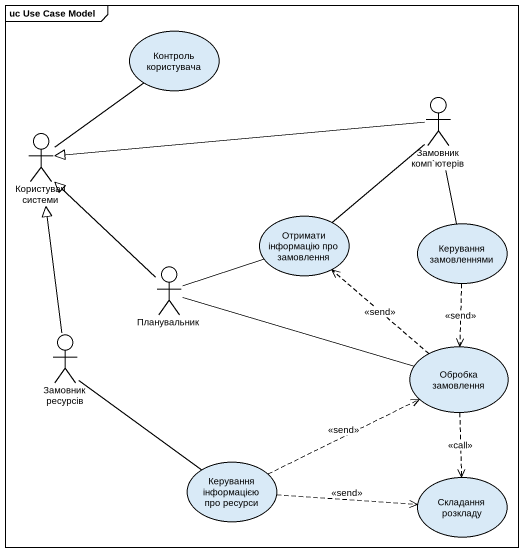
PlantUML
@startuml
mainframe uc Use Case Model
usecase "Контроль користувача" as Контроль_користувача
actor "Замовник комп`ютерів" as Замовник_комп_ютерів
actor "Користувач системи" as Користувач_системи
usecase "Отримати інформацію про замовлення" as Отримати_інформацію_про
usecase "Керування замовленнями" as Керування_замовленнями
actor Планувальник
actor "Замовник ресурсів" as Замовник_ресурсів
usecase "Обробка замовлення" as Обробка_замовлення
usecase "Керування інформацією про ресурси" as Керування_інформацією_про
usecase "Складання розкладу" as Складання_розкладу
Контроль_користувача -- Користувач_системи
Замовник_комп_ютерів -left-|> Користувач_системи
Замовник_комп_ютерів -- Отримати_інформацію_про
Керування_замовленнями -up- Замовник_комп_ютерів
Керування_замовленнями ..> Обробка_замовлення : <<send>>
Планувальник -up-|> Користувач_системи
Планувальник -right- Отримати_інформацію_про
Замовник_ресурсів -up-|> Користувач_системи
Обробка_замовлення .up.> Отримати_інформацію_про : <<send>>
Обробка_замовлення -left- Планувальник
Обробка_замовлення ..> Складання_розкладу : <<call>>
Керування_інформацією_про -up- Замовник_ресурсів
Керування_інформацією_про .right.> Обробка_замовлення : <<send>>
Керування_інформацією_про .right.> Складання_розкладу : <<send>>
@enduml
